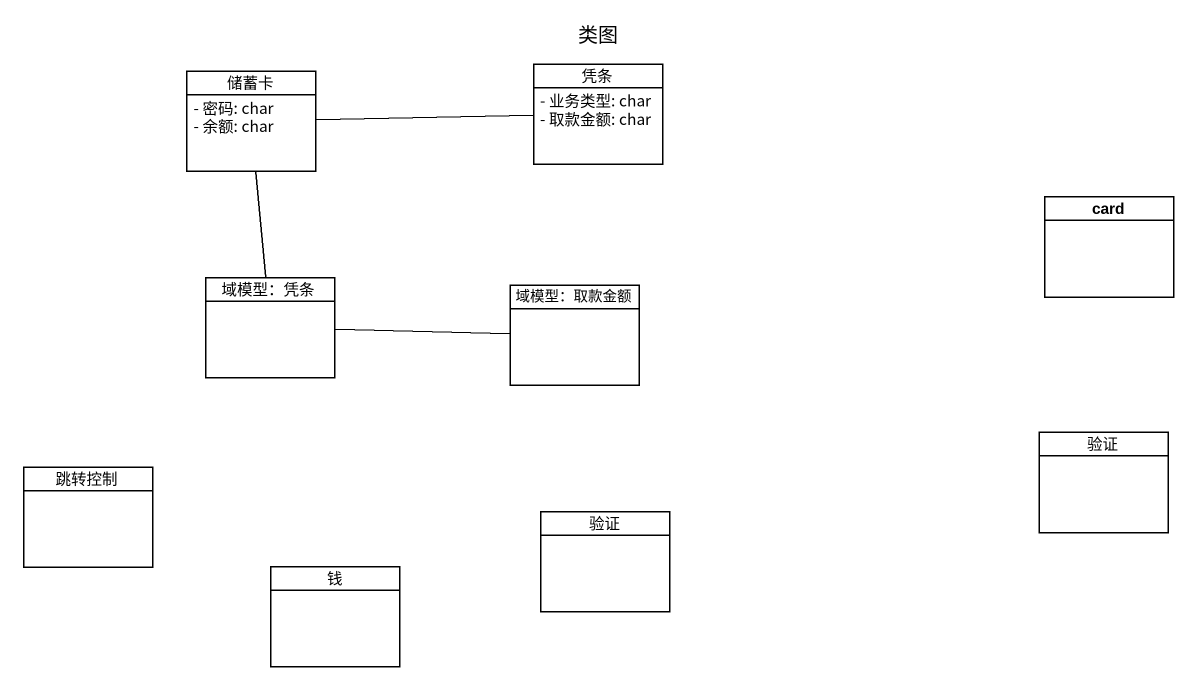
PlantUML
@startuml
title 类图
hide circle
hide empty members
skinparam classAttributeIconSize 0
class 储蓄卡 {
  - 密码: char
  - 余额: char
}
class 凭条 {
  - 业务类型: char
  - 取款金额: char
}
class "card" as card_
class "域模型：凭条" as 域模型_凭条
class "域模型：取款金额" as 域模型_取款金额
class 验证
class 跳转控制
class "验证" as 验证_2
class 钱
储蓄卡 -right- 凭条
储蓄卡 -- 域模型_凭条
域模型_凭条 -right- 域模型_取款金额
@enduml
